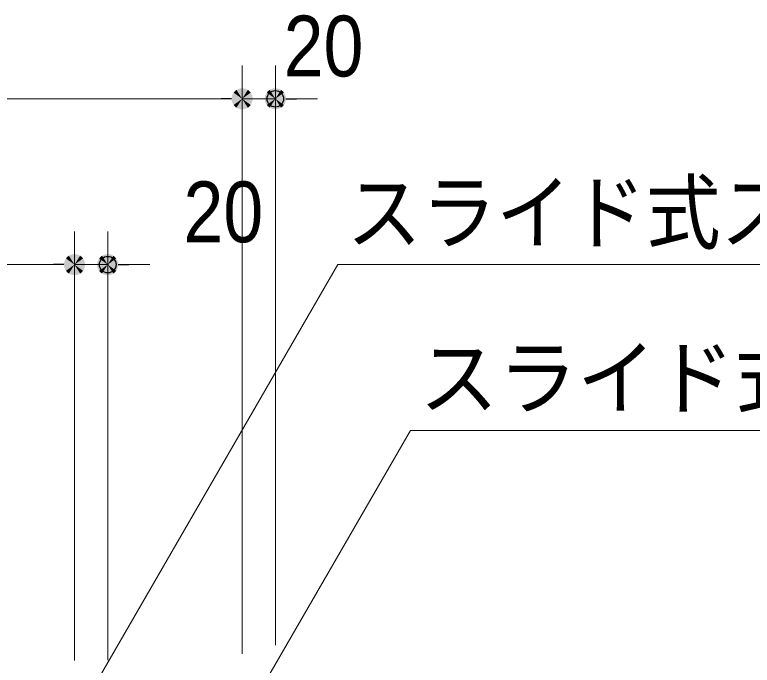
# Model space of a CAD drawing. Units: millimetres, scale not verified. Extents: x -6062 to 6062, y -3045 to 3045.
# Drawn here: x -3067.5 to -2623.2, y 408.4 to 800.7 of the extents above; entities that cross this region are included whole.
import ezdxf
from ezdxf.enums import TextEntityAlignment as Align

# ---------------------------------------------------------------- set-up
doc = ezdxf.new("R2010")
doc.units = ezdxf.units.MM
doc.header["$LTSCALE"] = 20
doc.header["$PDMODE"] = 32
doc.header["$PDSIZE"] = 10
for name, color, linetype, lineweight in [('0-1_2寸法-3', 7, 'Continuous', 15), ('0-2_2寸法-1', 7, 'Continuous', 15), ('0-3_0', 7, 'Continuous', 25), ('0-5_2寸法-2', 7, 'Continuous', 15)]:
    doc.layers.add(name, color=color, linetype=linetype, lineweight=lineweight)
doc.layers.add('0-4_Defpoints', color=7, linetype='Continuous')
doc.styles.add('ＭＳ Ｐゴシック', font='')
doc.styles.get('ＭＳ Ｐゴシック').set_extended_font_data('MS PGothic')

# ---------------------------------------------------------------- blocks, each defined once
blk = doc.blocks.new('_Dot')
at = {"layer": '0-3_0'}
blk.add_line((-10, 0), (-20, 0), dxfattribs=at)
for points in [[(0, 0), (-7.29, 6.85), (-6.37, 7.71)], [(0, 0), (-6.37, 7.71), (-5.36, 8.44)], [(0, 0), (-5.36, 8.44), (-4.26, 9.05)], [(0, 0), (-4.26, 9.05), (-3.09, 9.51)], [(0, 0), (-3.09, 9.51), (-1.87, 9.82)], [(0, 0), (-1.87, 9.82), (-0.63, 9.98)], [(0, 0), (-0.63, 9.98), (0.63, 9.98)], [(0, 0), (0.63, 9.98), (1.87, 9.82)], [(0, 0), (1.87, 9.82), (3.09, 9.51)], [(0, 0), (3.09, 9.51), (4.26, 9.05)], [(0, 0), (4.26, 9.05), (5.36, 8.44)], [(0, 0), (5.36, 8.44), (6.37, 7.71)], [(0, 0), (6.37, 7.71), (7.29, 6.85)], [(0, 0), (-10, 0), (-9.92, 1.25)], [(0, 0), (-9.92, -1.25), (-10, 0)], [(0, 0), (-9.92, 1.25), (-9.69, 2.49)], [(0, 0), (-9.69, -2.49), (-9.92, -1.25)], [(0, 0), (-9.69, 2.49), (-9.3, 3.68)], [(0, 0), (-9.3, -3.68), (-9.69, -2.49)], [(0, 0), (-9.3, 3.68), (-8.76, 4.82)], [(0, 0), (-8.76, -4.82), (-9.3, -3.68)], [(0, 0), (-8.76, 4.82), (-8.09, 5.88)], [(0, 0), (-8.09, -5.88), (-8.76, -4.82)], [(0, 0), (-8.09, 5.88), (-7.29, 6.85)], [(0, 0), (-7.29, -6.85), (-8.09, -5.88)], [(0, 0), (-6.37, -7.71), (-7.29, -6.85)], [(0, 0), (-5.36, -8.44), (-6.37, -7.71)], [(0, 0), (-4.26, -9.05), (-5.36, -8.44)], [(0, 0), (-3.09, -9.51), (-4.26, -9.05)], [(0, 0), (-1.87, -9.82), (-3.09, -9.51)], [(0, 0), (-0.63, -9.98), (-1.87, -9.82)], [(0, 0), (0.63, -9.98), (-0.63, -9.98)], [(0, 0), (7.29, 6.85), (8.09, 5.88)], [(0, 0), (8.09, 5.88), (8.76, 4.82)], [(0, 0), (8.76, 4.82), (9.3, 3.68)], [(0, 0), (9.3, 3.68), (9.69, 2.49)], [(0, 0), (9.69, 2.49), (9.92, 1.25)], [(0, 0), (9.92, 1.25), (10, 0)], [(0, 0), (1.87, -9.82), (0.63, -9.98)], [(0, 0), (3.09, -9.51), (1.87, -9.82)], [(0, 0), (4.26, -9.05), (3.09, -9.51)], [(0, 0), (5.36, -8.44), (4.26, -9.05)], [(0, 0), (6.37, -7.71), (5.36, -8.44)], [(0, 0), (7.29, -6.85), (6.37, -7.71)], [(0, 0), (8.09, -5.88), (7.29, -6.85)], [(0, 0), (8.76, -4.82), (8.09, -5.88)], [(0, 0), (9.3, -3.68), (8.76, -4.82)], [(0, 0), (9.69, -2.49), (9.3, -3.68)], [(0, 0), (9.92, -1.25), (9.69, -2.49)], [(0, 0), (10, 0), (9.92, -1.25)]]:
    blk.add_solid(points, dxfattribs=at)

msp = doc.modelspace()

# ---------------------------------------------------------------- linework, layer by layer
at = {"layer": '0-1_2寸法-3'}
for points in [[(-3021.88, 392), (-2872.93, 650), (-2256.14, 650)], [(-2920.5, 391.8), (-2829.17, 550), (-2227.24, 550)]]:
    msp.add_lwpolyline(points, dxfattribs=at)
at = {"layer": '0-2_2寸法-1'}
for p, q in [((-2930.5, 415.25), (-2930.5, 770)), ((-2943.21, 750), (-3874.79, 750)), ((-3031.5, 411.27), (-3031.5, 670)), ((-3044.21, 650), (-3874.79, 650))]:
    msp.add_line(p, q, dxfattribs=at)
at = {"layer": '0-4_Defpoints'}
for p in [(-2910.5, 750), (-3011.5, 650)]:
    msp.add_point(p, dxfattribs=at)
at = {"layer": '0-5_2寸法-2'}
for p, q in [((-2930.5, 420.6), (-2930.5, 770)), ((-2910.5, 420.6), (-2910.5, 770)), ((-2943.21, 750), (-2955.92, 750)), ((-2930.5, 750), (-2910.5, 750)), ((-2897.79, 750), (-2885.08, 750)), ((-3031.5, 411.27), (-3031.5, 670)), ((-3011.5, 411.47), (-3011.5, 670)), ((-3044.21, 650), (-3056.92, 650)), ((-3031.5, 650), (-3011.5, 650)), ((-2998.79, 650), (-2986.08, 650))]:
    msp.add_line(p, q, dxfattribs=at)

# ---------------------------------------------------------------- block references
at = {"layer": '0-2_2寸法-1', "xscale": 0.6356201, "yscale": 0.6356201}
for p in [(-2930.5, 750), (-3031.5, 650)]:
    msp.add_blockref('_Dot', p, dxfattribs=at)
at = {"layer": '0-5_2寸法-2', "xscale": 0.6356201, "yscale": 0.6356201}
for p in [(-2930.5, 750), (-3031.5, 650)]:
    msp.add_blockref('_Dot', p, dxfattribs=at)
at = {"layer": '0-5_2寸法-2', "xscale": 0.6356201, "yscale": 0.6356201, "rotation": 180}
for p in [(-2910.5, 750), (-3011.5, 650)]:
    msp.add_blockref('_Dot', p, dxfattribs=at)

# ---------------------------------------------------------------- texts
at = {"layer": '0-1_2寸法-3', "style": 'ＭＳ Ｐゴシック'}
for s, height, width, p in [('スライド式ストッパー取付位置', 36.69, 0.9, (-2867.49, 652.17)), ('スライド式受け金具取付位置', 36.66, 0.95, (-2823.76, 552.54))]:
    msp.add_text(s, height=height, dxfattribs=dict(at, width=width)).set_placement(p, align=Align.BOTTOM_LEFT)
at = {"layer": '0-5_2寸法-2', "style": 'ＭＳ Ｐゴシック', "width": 0.9}
for p in [(-2905.48, 752.48), (-2965.82, 652.48)]:
    msp.add_text('20', height=36.66, dxfattribs=at).set_placement(p, align=Align.BOTTOM_LEFT)

doc.saveas('drawing.dxf')
